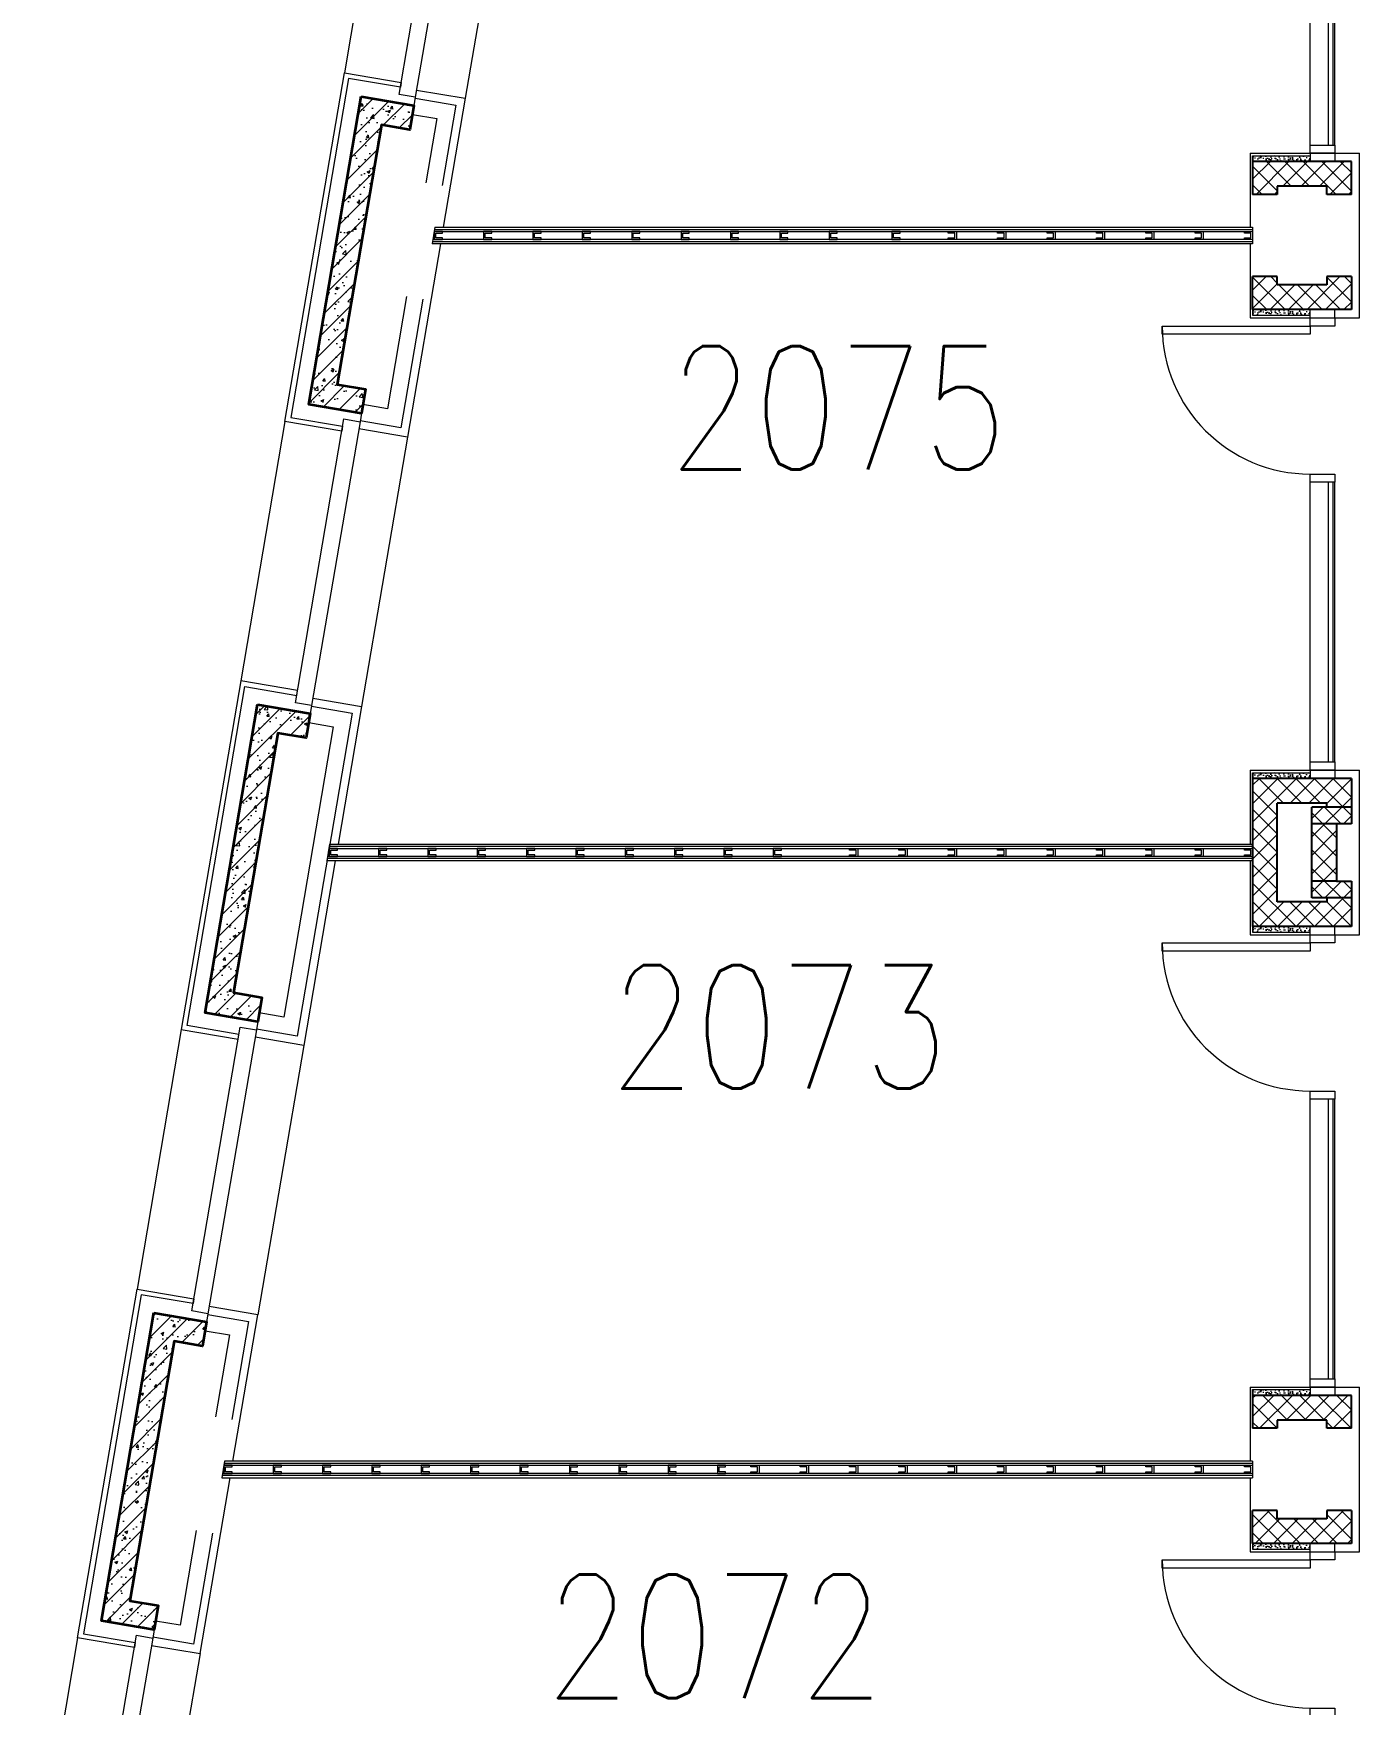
# Model space of a CAD drawing. Header units: inches. Extents: x 342932 to 557958, y 80625 to 242727.
# Drawn here: x 475221 to 483282, y 213247 to 223405 of the extents above; entities that cross this region are included whole.
import ezdxf
from ezdxf.enums import TextEntityAlignment as Align

# ---------------------------------------------------------------- set-up
doc = ezdxf.new("R2010")
doc.units = ezdxf.units.IN
doc.header["$MEASUREMENT"] = 0
for name, color, linetype, lineweight in [('First Floor$0$A-G250-G-Walls-Low-Level', 251, 'Continuous', 15), ('First Floor$0$A-G250-G-Walls-Precast-Concrete', 251, 'Continuous', 35), ('First Floor$0$A-G250-M-Walls-Blockwork', 7, 'Continuous', 25), ('First Floor$0$A-G250-M-Walls-Plasterboard-Partition', 7, 'Continuous', 9), ('First Floor$0$A-G252-H-Internal-Walls', 251, 'Continuous', 9), ('First Floor$0$A-G262-H-Precast-Panel', 251, 'Continuous', 5), ('First Floor$0$A-G312-M-Wall-Cladding-Panel', 7, 'Continuous', 9), ('First Floor$0$A-G312-M-Wall-Finish-Plaster', 7, 'Continuous', 15), ('First Floor$0$A-G321-M-Window', 251, 'Continuous', 9), ('First Floor$0$A-G322-M-Door', 251, 'Continuous', 15), ('First Floor$0$Z-Z001-S-Room-Name-Identification-250', 7, 'Continuous', 15)]:
    doc.layers.add(name, color=color, linetype=linetype, lineweight=lineweight)
doc.styles.add('First Floor$0$Tag-RomanS', font='romans.shx', dxfattribs={"width": 0.8})
pattern_1 = [(45, (361382.11, 239676.52), (-56.1266, 56.1266), [])]
pattern_2 = [(50, (361382.11, 239676.52), (182.18467, -15.93909), [19.05, -209.55]), (355, (361382.11, 239676.52), (-35.24283, 191.05664), [15.24, -167.64]), (100.451, (361397.3, 239675.2), (146.9425, 175.1167), [16.19, -178.09]), (46.1842, (361382.11, 239727.32), (271.07904, -42.04233), [28.575, -314.325]), (96.6356, (361404.7, 239723.82), (237.40423, 247.42556), [24.285, -267.135]), (351.184, (361382.1, 239727.32), (237.4046, 247.4251), [22.86, -251.46]), (21, (361407.51, 239714.62), (151.61488, -102.26552), [19.05, -209.55]), (326, (361407.51, 239714.62), (61.80203, 184.18797), [15.24, -167.64]), (71.4514, (361420.15, 239706.1), (213.4165, 81.92286), [16.19, -178.09]), (37.5, (361382.114, 239676.52), (3.088603, 84.55504), [0, -165.608, 0, -170.18, 0, -168.275]), (7.5, (361382.11, 239676.52), (66.81966, 100.180575), [0, -97.028, 0, -161.798, 0, -64.135]), (327.5, (361325.47, 239676.52), (135.590595, -5.728744), [0, -63.5, 0, -198.12, 0, -262.89]), (317.5, (361300.07, 239676.52), (148.12918, 25.42649), [0, -82.55, 0, -131.572, 0, -186.69])]
pattern_3 = [(45, (361382.11, 239676.52), (-56.1266, 56.1266), []), (135, (361382.11, 239676.52), (-56.1266, -56.1266), [])]

# ---------------------------------------------------------------- blocks, each defined once
blk = doc.blocks.new('First Floor$0$d12')
at = {"layer": 'First Floor$0$A-G321-M-Window', "elevation": 0}
blk.add_lwpolyline([(121790, -35700), (121790, -34000), (121760, -34000), (121760, -35700)], close=True, dxfattribs=at)
at = {"layer": 'First Floor$0$A-G322-M-Door'}
for p, q in [((121650, -35700, 0), (121650, -34000, 0)), ((121800, -35700, 0), (121800, -34000, 0))]:
    blk.add_line(p, q, dxfattribs=at)
at = {"layer": 'First Floor$0$A-G322-M-Door', "elevation": 0}
for points in [[(121650, -33000), (121800, -33000), (121800, -33050), (121650, -33050)], [(120750, -33100), (120750, -33050), (121650, -33050), (121650, -33100)], [(121650, -33950), (121800, -33950), (121800, -34000), (121650, -34000)], [(121650, -35700), (121800, -35700), (121800, -35750), (121650, -35750)]]:
    blk.add_lwpolyline(points, close=True, dxfattribs=at)
at = {"layer": 'First Floor$0$A-G322-M-Door'}
blk.add_arc((121650, -33050, 0), 900, 180, 270, dxfattribs=at)
blk = doc.blocks.new('First Floor$0$tag-roomname')
at = {"lineweight": 18, "ltscale": 0.01, "style": 'First Floor$0$Tag-RomanS', "width": 0.8}
blk.add_attdef('ROOM_NO_2', text='', height=3, dxfattribs=at).set_placement((0, 1.612), align=Align.MIDDLE_CENTER)
at = {"linetype": 'ByBlock', "lineweight": 15, "ltscale": 0.01, "style": 'First Floor$0$Tag-RomanS', "width": 0.8, "flags": 1}
for tag, p in [('ROOM_NAME_1', (0, -2.288)), ('ROOM_NAME_2', (0, -5.744))]:
    blk.add_attdef(tag, text='', height=2.5, dxfattribs=at).set_placement(p, align=Align.MIDDLE_CENTER)

msp = doc.modelspace()

# ---------------------------------------------------------------- hatches: boundary and pattern name
at = {"layer": 'First Floor$0$A-G252-H-Internal-Walls'}
h = msp.add_hatch(dxfattribs=at)
h.set_pattern_fill('AR-CONC', color=256, scale=0.3, angle=90, style=0)
h.set_pattern_definition([(140, (361382.114, 232170.52), (4.781726, 54.6554), [5.715, -62.865]), (85, (361382.114, 232170.52), (-57.316993, -10.572848), [4.572, -50.292]), (190.451, (361382.51, 232175.076), (-52.535006, 44.08275), [4.857, -53.427]), (136.1842, (361366.874, 232170.52), (12.6127, 81.323712), [8.5725, -94.2975]), (186.6356, (361367.925, 232177.3), (-74.227667, 71.22127), [7.2855, -80.1405]), (81.184, (361366.87, 232170.52), (-74.227535, 71.22138), [6.858, -75.438]), (111, (361370.684, 232178.14), (30.679656, 45.484464), [5.715, -62.865]), (56, (361370.684, 232178.14), (-55.25639, 18.540609), [4.572, -50.292]), (161.4514, (361373.24, 232181.93), (-24.576857, 64.024947), [4.857, -53.427]), (127.5, (361382.114, 232170.522), (-25.3665117, 0.926581), [0, -49.6824, 0, -51.054, 0, -50.4825]), (97.5, (361382.114, 232170.522), (-30.0541724, 20.045899), [0, -29.1084, 0, -48.5394, 0, -19.2405]), (57.5, (361382.114, 232153.53), (1.7186232, 40.6771786), [0, -19.05, 0, -59.436, 0, -78.867]), (47.5, (361382.114, 232145.91), (-7.627947, 44.438754), [0, -24.765, 0, -39.4716, 0, -56.007])])
h.paths.add_polyline_path([(482982.1, 222661.5), (482882.1, 222661.5), (482882.1, 222626.5), (482982.1, 222626.5)])
h.paths.add_polyline_path([(482882.1, 222661.5), (482632.1, 222661.5), (482632.1, 222626.5), (482882.1, 222626.5)])
h = msp.add_hatch(dxfattribs=at)
h.set_pattern_fill('ANSI37', color=256, scale=25, style=0)
h.set_pattern_definition(pattern_3)
h.paths.add_polyline_path([(483232.1, 222626.5), (483132.1, 222626.5), (483132.1, 222426.5), (483232.1, 222426.5)])
h.paths.add_polyline_path([(483132.1, 222626.5), (482882.1, 222626.5), (482882.1, 222476.5), (483082.1, 222476.5), (483082.1, 222426.5), (483132.1, 222426.5)])
h.paths.add_polyline_path([(482882.1, 222626.5), (482632.1, 222626.5), (482632.1, 222426.5), (482782.1, 222426.5), (482782.1, 222476.5), (482882.1, 222476.5)])
h.paths.add_polyline_path([(482882.1, 221876.5), (482782.1, 221876.5), (482782.1, 221926.5), (482632.1, 221926.5), (482632.1, 221726.5), (482882.1, 221726.5)])
h.paths.add_polyline_path([(483132.1, 221926.5), (483082.1, 221926.5), (483082.1, 221876.5), (482882.1, 221876.5), (482882.1, 221726.5), (483132.1, 221726.5)])
h.paths.add_polyline_path([(483232.1, 221926.5), (483132.1, 221926.5), (483132.1, 221726.5), (483232.1, 221726.5)])
h = msp.add_hatch(dxfattribs=at)
h.set_pattern_fill('AR-CONC', color=256, scale=0.3, angle=90, style=0)
h.set_pattern_definition([(140, (361382.114, 231235.52), (4.781726, 54.6554), [5.715, -62.865]), (85, (361382.114, 231235.52), (-57.316993, -10.572848), [4.572, -50.292]), (190.451, (361382.51, 231240.076), (-52.535006, 44.08275), [4.857, -53.427]), (136.1842, (361366.874, 231235.52), (12.6127, 81.323712), [8.5725, -94.2975]), (186.6356, (361367.925, 231242.3), (-74.227667, 71.22127), [7.2855, -80.1405]), (81.184, (361366.87, 231235.52), (-74.227535, 71.22138), [6.858, -75.438]), (111, (361370.684, 231243.14), (30.679656, 45.484464), [5.715, -62.865]), (56, (361370.684, 231243.14), (-55.25639, 18.540609), [4.572, -50.292]), (161.4514, (361373.24, 231246.93), (-24.576857, 64.024947), [4.857, -53.427]), (127.5, (361382.114, 231235.522), (-25.3665117, 0.926581), [0, -49.6824, 0, -51.054, 0, -50.4825]), (97.5, (361382.114, 231235.522), (-30.0541724, 20.045899), [0, -29.1084, 0, -48.5394, 0, -19.2405]), (57.5, (361382.114, 231218.53), (1.7186232, 40.6771786), [0, -19.05, 0, -59.436, 0, -78.867]), (47.5, (361382.114, 231210.91), (-7.627947, 44.438754), [0, -24.765, 0, -39.4716, 0, -56.007])])
h.paths.add_polyline_path([(482982.1, 221726.5), (482882.1, 221726.5), (482882.1, 221691.5), (482982.1, 221691.5)])
h.paths.add_polyline_path([(482882.1, 221726.5), (482632.1, 221726.5), (482632.1, 221691.5), (482882.1, 221691.5)])
h = msp.add_hatch(dxfattribs=at)
h.set_pattern_fill('AR-CONC', color=256, scale=0.3, angle=90, style=0)
h.set_pattern_definition([(140, (361382.114, 228420.52), (4.781726, 54.6554), [5.715, -62.865]), (85, (361382.114, 228420.52), (-57.316993, -10.572848), [4.572, -50.292]), (190.451, (361382.51, 228425.076), (-52.535006, 44.08275), [4.857, -53.427]), (136.1842, (361366.874, 228420.52), (12.6127, 81.323712), [8.5725, -94.2975]), (186.6356, (361367.925, 228427.3), (-74.227667, 71.22127), [7.2855, -80.1405]), (81.184, (361366.87, 228420.52), (-74.227535, 71.22138), [6.858, -75.438]), (111, (361370.684, 228428.14), (30.679656, 45.484464), [5.715, -62.865]), (56, (361370.684, 228428.14), (-55.25639, 18.540609), [4.572, -50.292]), (161.4514, (361373.24, 228431.93), (-24.576857, 64.024947), [4.857, -53.427]), (127.5, (361382.114, 228420.522), (-25.3665117, 0.926581), [0, -49.6824, 0, -51.054, 0, -50.4825]), (97.5, (361382.114, 228420.522), (-30.0541724, 20.045899), [0, -29.1084, 0, -48.5394, 0, -19.2405]), (57.5, (361382.114, 228403.53), (1.7186232, 40.6771786), [0, -19.05, 0, -59.436, 0, -78.867]), (47.5, (361382.114, 228395.91), (-7.627947, 44.438754), [0, -24.765, 0, -39.4716, 0, -56.007])])
h.paths.add_polyline_path([(482982.1, 218911.5), (482882.1, 218911.5), (482882.1, 218876.5), (482982.1, 218876.5)])
h.paths.add_polyline_path([(482882.1, 218911.5), (482632.1, 218911.5), (482632.1, 218876.5), (482882.1, 218876.5)])
h = msp.add_hatch(dxfattribs=at)
h.set_pattern_fill('ANSI37', color=256, scale=25, style=0)
h.set_pattern_definition([(45, (361382.11, 232176.52), (-56.1266, 56.1266), []), (135, (361382.11, 232176.52), (-56.1266, -56.1266), [])])
h.paths.add_polyline_path([(483232.1, 218876.5), (483132.1, 218876.5), (483132.1, 218701.5), (483232.1, 218701.5)])
h.paths.add_polyline_path([(483132.1, 218876.5), (482882.1, 218876.5), (482882.1, 218726.5), (483082.1, 218726.5), (483082.1, 218701.5), (483132.1, 218701.5)])
h.paths.add_polyline_path([(482882.1, 218876.5), (482632.1, 218876.5), (482632.1, 218176.5), (482782.1, 218176.5), (482782.1, 218726.5), (482882.1, 218726.5)])
h.paths.add_polyline_path([(482882.1, 218126.5), (482782.1, 218126.5), (482782.1, 218176.5), (482632.1, 218176.5), (482632.1, 217976.5), (482882.1, 217976.5)])
h.paths.add_polyline_path([(483232.1, 218151.5), (483132.1, 218151.5), (483132.1, 217976.5), (483232.1, 217976.5)])
h.paths.add_polyline_path([(483132.1, 218151.5), (483082.1, 218151.5), (483082.1, 218126.5), (482882.1, 218126.5), (482882.1, 217976.5), (483132.1, 217976.5)])
h.paths.add_polyline_path([(483132.1, 218251.5), (482992.1, 218251.5), (482992.1, 218176.5), (483132.1, 218176.5)])
h.paths.add_polyline_path([(483132.1, 218176.5), (482992.1, 218176.5), (482992.1, 218151.5), (483132.1, 218151.5)])
h.paths.add_polyline_path([(483232.1, 218176.5), (483132.1, 218176.5), (483132.1, 218151.5), (483232.1, 218151.5)])
h.paths.add_polyline_path([(483232.1, 218251.5), (483142.1, 218251.5), (483132.1, 218251.5), (483132.1, 218176.5), (483232.1, 218176.5)])
h.paths.add_polyline_path([(483132.1, 218601.5), (482992.1, 218601.5), (482992.1, 218251.5), (483132.1, 218251.5)])
h.paths.add_polyline_path([(483142.1, 218601.5), (483132.1, 218601.5), (483132.1, 218251.5), (483142.1, 218251.5)])
h.paths.add_polyline_path([(483232.1, 218701.5), (483132.1, 218701.5), (483132.1, 218601.5), (483142.1, 218601.5), (483232.1, 218601.5)])
h.paths.add_polyline_path([(483132.1, 218701.5), (482992.1, 218701.5), (482992.1, 218601.5), (483132.1, 218601.5)])
h = msp.add_hatch(dxfattribs=at)
h.set_pattern_fill('AR-CONC', color=256, scale=0.3, angle=90, style=0)
h.set_pattern_definition([(140, (361382.114, 227485.52), (4.781726, 54.6554), [5.715, -62.865]), (85, (361382.114, 227485.52), (-57.316993, -10.572848), [4.572, -50.292]), (190.451, (361382.51, 227490.076), (-52.535006, 44.08275), [4.857, -53.427]), (136.1842, (361366.874, 227485.52), (12.6127, 81.323712), [8.5725, -94.2975]), (186.6356, (361367.925, 227492.3), (-74.227667, 71.22127), [7.2855, -80.1405]), (81.184, (361366.87, 227485.52), (-74.227535, 71.22138), [6.858, -75.438]), (111, (361370.684, 227493.14), (30.679656, 45.484464), [5.715, -62.865]), (56, (361370.684, 227493.14), (-55.25639, 18.540609), [4.572, -50.292]), (161.4514, (361373.24, 227496.93), (-24.576857, 64.024947), [4.857, -53.427]), (127.5, (361382.114, 227485.522), (-25.3665117, 0.926581), [0, -49.6824, 0, -51.054, 0, -50.4825]), (97.5, (361382.114, 227485.522), (-30.0541724, 20.045899), [0, -29.1084, 0, -48.5394, 0, -19.2405]), (57.5, (361382.114, 227468.53), (1.7186232, 40.6771786), [0, -19.05, 0, -59.436, 0, -78.867]), (47.5, (361382.114, 227460.91), (-7.627947, 44.438754), [0, -24.765, 0, -39.4716, 0, -56.007])])
h.paths.add_polyline_path([(482982.1, 217976.5), (482882.1, 217976.5), (482882.1, 217941.5), (482982.1, 217941.5)])
h.paths.add_polyline_path([(482882.1, 217976.5), (482632.1, 217976.5), (482632.1, 217941.5), (482882.1, 217941.5)])
h = msp.add_hatch(dxfattribs=at)
h.set_pattern_fill('AR-CONC', color=256, scale=0.3, angle=90, style=0)
h.set_pattern_definition([(140, (361382.114, 224670.52), (4.781726, 54.6554), [5.715, -62.865]), (85, (361382.114, 224670.52), (-57.316993, -10.572848), [4.572, -50.292]), (190.451, (361382.51, 224675.076), (-52.535006, 44.08275), [4.857, -53.427]), (136.1842, (361366.874, 224670.52), (12.6127, 81.323712), [8.5725, -94.2975]), (186.6356, (361367.925, 224677.3), (-74.227667, 71.22127), [7.2855, -80.1405]), (81.184, (361366.87, 224670.52), (-74.227535, 71.22138), [6.858, -75.438]), (111, (361370.684, 224678.14), (30.679656, 45.484464), [5.715, -62.865]), (56, (361370.684, 224678.14), (-55.25639, 18.540609), [4.572, -50.292]), (161.4514, (361373.24, 224681.93), (-24.576857, 64.024947), [4.857, -53.427]), (127.5, (361382.114, 224670.522), (-25.3665117, 0.926581), [0, -49.6824, 0, -51.054, 0, -50.4825]), (97.5, (361382.114, 224670.522), (-30.0541724, 20.045899), [0, -29.1084, 0, -48.5394, 0, -19.2405]), (57.5, (361382.114, 224653.53), (1.7186232, 40.6771786), [0, -19.05, 0, -59.436, 0, -78.867]), (47.5, (361382.114, 224645.91), (-7.627947, 44.438754), [0, -24.765, 0, -39.4716, 0, -56.007])])
h.paths.add_polyline_path([(482982.1, 215161.5), (482882.1, 215161.5), (482882.1, 215126.5), (482982.1, 215126.5)])
h.paths.add_polyline_path([(482882.1, 215161.5), (482632.1, 215161.5), (482632.1, 215126.5), (482882.1, 215126.5)])
h = msp.add_hatch(dxfattribs=at)
h.set_pattern_fill('ANSI37', color=256, scale=25, style=0)
h.set_pattern_definition(pattern_3)
h.paths.add_polyline_path([(483232.1, 215126.5), (482882.1, 215126.5), (482882.1, 214976.5), (483082.1, 214976.5), (483082.1, 214926.5), (483232.1, 214926.5)])
h.paths.add_polyline_path([(482882.1, 215126.5), (482632.1, 215126.5), (482632.1, 214926.5), (482782.1, 214926.5), (482782.1, 214976.5), (482882.1, 214976.5)])
h.paths.add_polyline_path([(482882.1, 214376.5), (482782.1, 214376.5), (482782.1, 214426.5), (482632.1, 214426.5), (482632.1, 214226.5), (482882.1, 214226.5)])
h.paths.add_polyline_path([(483232.1, 214426.5), (483082.1, 214426.5), (483082.1, 214376.5), (482882.1, 214376.5), (482882.1, 214226.5), (483232.1, 214226.5)])
h = msp.add_hatch(dxfattribs=at)
h.set_pattern_fill('AR-CONC', color=256, scale=0.3, angle=90, style=0)
h.set_pattern_definition([(140, (361382.114, 223735.52), (4.781726, 54.6554), [5.715, -62.865]), (85, (361382.114, 223735.52), (-57.316993, -10.572848), [4.572, -50.292]), (190.451, (361382.51, 223740.076), (-52.535006, 44.08275), [4.857, -53.427]), (136.1842, (361366.874, 223735.52), (12.6127, 81.323712), [8.5725, -94.2975]), (186.6356, (361367.925, 223742.3), (-74.227667, 71.22127), [7.2855, -80.1405]), (81.184, (361366.87, 223735.52), (-74.227535, 71.22138), [6.858, -75.438]), (111, (361370.684, 223743.14), (30.679656, 45.484464), [5.715, -62.865]), (56, (361370.684, 223743.14), (-55.25639, 18.540609), [4.572, -50.292]), (161.4514, (361373.24, 223746.93), (-24.576857, 64.024947), [4.857, -53.427]), (127.5, (361382.114, 223735.522), (-25.3665117, 0.926581), [0, -49.6824, 0, -51.054, 0, -50.4825]), (97.5, (361382.114, 223735.522), (-30.0541724, 20.045899), [0, -29.1084, 0, -48.5394, 0, -19.2405]), (57.5, (361382.114, 223718.53), (1.7186232, 40.6771786), [0, -19.05, 0, -59.436, 0, -78.867]), (47.5, (361382.114, 223710.91), (-7.627947, 44.438754), [0, -24.765, 0, -39.4716, 0, -56.007])])
h.paths.add_polyline_path([(482982.1, 214226.5), (482882.1, 214226.5), (482882.1, 214191.5), (482982.1, 214191.5)])
h.paths.add_polyline_path([(482882.1, 214226.5), (482632.1, 214226.5), (482632.1, 214191.5), (482882.1, 214191.5)])
at = {"layer": 'First Floor$0$A-G262-H-Precast-Panel'}
h = msp.add_hatch(dxfattribs=at)
h.set_pattern_fill('ANSI31', color=256, scale=25, style=0)
h.set_pattern_definition(pattern_1)
h.paths.add_polyline_path([(477213.5, 223021.8), (477533.9, 222967.2), (477508.7, 222819.3), (477336.2, 222848.7), (477067.4, 221271.5), (477239.9, 221242.1), (477214.7, 221094.2), (476894.3, 221148.8)])
h = msp.add_hatch(dxfattribs=at)
h.set_pattern_fill('AR-CONC', color=256, style=0)
h.set_pattern_definition(pattern_2)
h.paths.add_polyline_path([(477213.5, 223021.8), (477533.9, 222967.2), (477508.7, 222819.3), (477336.2, 222848.7), (477067.4, 221271.5), (477239.9, 221242.1), (477214.7, 221094.2), (476894.3, 221148.8)])
h = msp.add_hatch(dxfattribs=at)
h.set_pattern_fill('ANSI31', color=256, scale=25, style=0)
h.set_pattern_definition(pattern_1)
h.paths.add_polyline_path([(476583.4, 219325.1), (476903.8, 219270.5), (476878.6, 219122.6), (476706.1, 219152), (476437.2, 217574.8), (476609.8, 217545.4), (476584.6, 217397.5), (476264.2, 217452.1)])
h = msp.add_hatch(dxfattribs=at)
h.set_pattern_fill('AR-CONC', color=256, style=0)
h.set_pattern_definition(pattern_2)
h.paths.add_polyline_path([(476583.4, 219325.1), (476903.8, 219270.5), (476878.6, 219122.6), (476706.1, 219152), (476437.2, 217574.8), (476609.8, 217545.4), (476584.6, 217397.5), (476264.2, 217452.1)])
h = msp.add_hatch(dxfattribs=at)
h.set_pattern_fill('ANSI31', color=256, scale=25, style=0)
h.set_pattern_definition(pattern_1)
h.paths.add_polyline_path([(475953.3, 215628.4), (476273.7, 215573.8), (476248.5, 215425.9), (476076, 215455.3), (475807.1, 213878.1), (475979.6, 213848.7), (475954.4, 213700.8), (475634.1, 213755.4)])
h = msp.add_hatch(dxfattribs=at)
h.set_pattern_fill('AR-CONC', color=256, style=0)
h.set_pattern_definition(pattern_2)
h.paths.add_polyline_path([(475953.3, 215628.4), (476273.7, 215573.8), (476248.5, 215425.9), (476076, 215455.3), (475807.1, 213878.1), (475979.6, 213848.7), (475954.4, 213700.8), (475634.1, 213755.4)])

# ---------------------------------------------------------------- linework, layer by layer
at = {"layer": 'First Floor$0$A-G250-G-Walls-Low-Level'}
for p, q in [((477380.2, 224743.3), (477111.3, 223166, 0)), ((478124.6, 224646.8), (477845.6, 223010.4, 0)), ((476750.1, 221046.6, 0), (476481.2, 219469.3, 0)), ((477494.4, 220950.1, 0), (477215.5, 219313.7, 0)), ((476119.9, 217349.9, 0), (475851.1, 215772.6, 0)), ((476864.3, 217253.4, 0), (476585.4, 215617, 0)), ((475489.8, 213653.2, 0), (475221, 212076, 0)), ((476234.2, 213556.8, 0), (475955.3, 211920.4, 0))]:
    msp.add_line(p, q, dxfattribs=at)
at = {"layer": 'First Floor$0$A-G250-G-Walls-Precast-Concrete', "elevation": 0}
for points in [[(477213.5, 223021.8), (477533.9, 222967.2), (477508.7, 222819.3), (477336.2, 222848.7), (477067.4, 221271.5), (477239.9, 221242.1), (477214.7, 221094.2), (476894.3, 221148.8), (477213.5, 223021.8)], [(476583.4, 219325.1), (476903.8, 219270.5), (476878.6, 219122.6), (476706.1, 219152), (476437.2, 217574.8), (476609.8, 217545.4), (476584.6, 217397.5), (476264.2, 217452.1), (476583.4, 219325.1)], [(475953.3, 215628.4), (476273.7, 215573.8), (476248.5, 215425.9), (476076, 215455.3), (475807.1, 213878.1), (475979.6, 213848.7), (475954.4, 213700.8), (475634.1, 213755.4), (475953.3, 215628.4)]]:
    msp.add_lwpolyline(points, dxfattribs=at)
at = {"layer": 'First Floor$0$A-G250-M-Walls-Blockwork'}
for p, q in [((482632.1, 222626.5, 0), (482632.1, 222426.5)), ((483232.1, 222626.5, 0), (482632.1, 222626.5, 0)), ((483232.1, 222426.5), (483232.1, 222626.5, 0)), ((483082.1, 222476.5, 0), (482782.1, 222476.5, 0)), ((482782.1, 222476.5, 0), (482782.1, 222426.5)), ((483082.1, 222426.5), (483082.1, 222476.5, 0)), ((482782.1, 222426.5), (482632.1, 222426.5)), ((483232.1, 222426.5), (483082.1, 222426.5)), ((482632.1, 221726.5, 0), (482632.1, 221926.5)), ((482782.1, 221926.5), (482632.1, 221926.5)), ((482782.1, 221876.5, 0), (482782.1, 221926.5)), ((483082.1, 221876.5, 0), (482782.1, 221876.5, 0)), ((483082.1, 221926.5), (483082.1, 221876.5, 0)), ((483232.1, 221926.5), (483082.1, 221926.5)), ((483232.1, 221926.5), (483232.1, 221726.5, 0)), ((483232.1, 221726.5, 0), (482632.1, 221726.5, 0)), ((483232.1, 218876.5, 0), (482632.1, 218876.5, 0)), ((482632.1, 218876.5, 0), (482632.1, 217976.5, 0)), ((483232.1, 218876.5, 0), (483232.1, 218601.5, 0)), ((483082.1, 218726.5, 0), (482782.1, 218726.5, 0)), ((482782.1, 218126.5, 0), (482782.1, 218726.5, 0)), ((482992.1, 218151.5, 0), (482992.1, 218701.5, 0)), ((483232.1, 218701.5, 0), (482992.1, 218701.5, 0)), ((483082.1, 218701.5), (483082.1, 218726.5, 0)), ((483142.1, 218601.5, 0), (482992.1, 218601.5, 0)), ((483142.1, 218251.5, 0), (482992.1, 218251.5, 0)), ((483232.1, 218251.5, 0), (483232.1, 217976.5, 0)), ((483082.1, 218126.5, 0), (482782.1, 218126.5, 0)), ((483232.1, 218151.5, 0), (482992.1, 218151.5, 0)), ((483082.1, 218151.5), (483082.1, 218126.5, 0)), ((483232.1, 217976.5, 0), (482632.1, 217976.5, 0)), ((482632.1, 215126.5, 0), (482632.1, 214926.5)), ((483232.1, 215126.5, 0), (482632.1, 215126.5, 0)), ((483232.1, 214926.5), (483232.1, 215126.5, 0)), ((483082.1, 214976.5, 0), (482782.1, 214976.5, 0)), ((482782.1, 214976.5, 0), (482782.1, 214926.5)), ((483082.1, 214926.5), (483082.1, 214976.5, 0)), ((482782.1, 214926.5), (482632.1, 214926.5)), ((483232.1, 214926.5), (483082.1, 214926.5)), ((482632.1, 214226.5, 0), (482632.1, 214426.5)), ((482782.1, 214426.5), (482632.1, 214426.5)), ((482782.1, 214376.5, 0), (482782.1, 214426.5)), ((483082.1, 214426.5), (483082.1, 214376.5, 0)), ((483232.1, 214426.5), (483082.1, 214426.5)), ((483232.1, 214426.5), (483232.1, 214226.5, 0)), ((483082.1, 214376.5, 0), (482782.1, 214376.5, 0)), ((483232.1, 214226.5, 0), (482632.1, 214226.5, 0))]:
    msp.add_line(p, q, dxfattribs=at)
at = {"layer": 'First Floor$0$A-G250-M-Walls-Blockwork', "elevation": 0}
msp.add_lwpolyline([(483232.1, 218601.5), (483142.1, 218601.5), (483142.1, 218251.5), (483232.1, 218251.5)], dxfattribs=at)
at = {"layer": 'First Floor$0$A-G250-M-Walls-Plasterboard-Partition'}
for p, q in [((477661.8, 222226.5, 0), (477644.8, 222126.5, 0)), ((482632.1, 222151.5, 0), (477649.1, 222151.5, 0)), ((477657.5, 222201.5, 0), (482632.1, 222201.5, 0)), ((477659.7, 222214, 0), (482632.1, 222214, 0)), ((477661.8, 222226.5, 0), (482632.1, 222226.5, 0)), ((482632.1, 222226.5, 0), (482632.1, 222126.5, 0)), ((482632.1, 222126.5, 0), (477644.8, 222126.5, 0)), ((482632.1, 222139, 0), (477646.9, 222139, 0)), ((477005.6, 218376.5, 0), (477022.6, 218476.5, 0)), ((482632.1, 218389, 0), (477007.8, 218389, 0)), ((482632.1, 218401.5, 0), (477009.9, 218401.5, 0)), ((477018.4, 218451.5, 0), (482632.1, 218451.5, 0)), ((477020.5, 218464, 0), (482632.1, 218464, 0)), ((477022.6, 218476.5, 0), (482632.1, 218476.5, 0)), ((482632.1, 218476.5, 0), (482632.1, 218376.5, 0)), ((482632.1, 218376.5, 0), (477005.6, 218376.5, 0)), ((476383.4, 214726.5), (476366.5, 214626.5)), ((482632.1, 214639), (476368, 214639)), ((482632.1, 214651.5), (476370.1, 214651.5)), ((476378.6, 214701.5), (482632.1, 214701.5)), ((476380.7, 214714), (482632.1, 214714)), ((482632.1, 214726.5), (476383.4, 214726.5)), ((482632.1, 214726.5), (482632.1, 214626.5)), ((476366.5, 214626.5), (482632.1, 214626.5))]:
    msp.add_line(p, q, dxfattribs=at)
at = {"layer": 'First Floor$0$A-G250-M-Walls-Plasterboard-Partition', "elevation": 0}
for points in [[(477657.5, 222201.5), (477657.5, 222151.5), (477707.5, 222151.5), (477707.5, 222161.5), (477667.5, 222161.5), (477667.5, 222191.5), (477707.5, 222191.5), (477707.5, 222201.5)], [(477957.5, 222201.5), (477957.5, 222151.5), (478007.5, 222151.5), (478007.5, 222161.5), (477967.5, 222161.5), (477967.5, 222191.5), (478007.5, 222191.5), (478007.5, 222201.5)], [(478257.5, 222201.5), (478257.5, 222151.5), (478307.5, 222151.5), (478307.5, 222161.5), (478267.5, 222161.5), (478267.5, 222191.5), (478307.5, 222191.5), (478307.5, 222201.5)], [(478557.5, 222201.5), (478557.5, 222151.5), (478607.5, 222151.5), (478607.5, 222161.5), (478567.5, 222161.5), (478567.5, 222191.5), (478607.5, 222191.5), (478607.5, 222201.5)], [(478857.5, 222201.5), (478857.5, 222151.5), (478907.5, 222151.5), (478907.5, 222161.5), (478867.5, 222161.5), (478867.5, 222191.5), (478907.5, 222191.5), (478907.5, 222201.5)], [(479157.5, 222201.5), (479157.5, 222151.5), (479207.5, 222151.5), (479207.5, 222161.5), (479167.5, 222161.5), (479167.5, 222191.5), (479207.5, 222191.5), (479207.5, 222201.5)], [(479457.5, 222201.5), (479457.5, 222151.5), (479507.5, 222151.5), (479507.5, 222161.5), (479467.5, 222161.5), (479467.5, 222191.5), (479507.5, 222191.5), (479507.5, 222201.5)], [(479757.5, 222201.5), (479757.5, 222151.5), (479807.5, 222151.5), (479807.5, 222161.5), (479767.5, 222161.5), (479767.5, 222191.5), (479807.5, 222191.5), (479807.5, 222201.5)], [(480057.5, 222201.5), (480057.5, 222151.5), (480107.5, 222151.5), (480107.5, 222161.5), (480067.5, 222161.5), (480067.5, 222191.5), (480107.5, 222191.5), (480107.5, 222201.5)], [(480439.4, 222201.5), (480439.4, 222151.5), (480489.4, 222151.5), (480489.4, 222161.5), (480449.4, 222161.5), (480449.4, 222191.5), (480489.4, 222191.5), (480489.4, 222201.5)], [(480832.1, 222201.5), (480832.1, 222151.5), (480782.1, 222151.5), (480782.1, 222161.5), (480822.1, 222161.5), (480822.1, 222191.5), (480782.1, 222191.5), (480782.1, 222201.5)], [(481132.1, 222201.5), (481132.1, 222151.5), (481082.1, 222151.5), (481082.1, 222161.5), (481122.1, 222161.5), (481122.1, 222191.5), (481082.1, 222191.5), (481082.1, 222201.5)], [(481432.1, 222201.5), (481432.1, 222151.5), (481382.1, 222151.5), (481382.1, 222161.5), (481422.1, 222161.5), (481422.1, 222191.5), (481382.1, 222191.5), (481382.1, 222201.5)], [(481732.1, 222201.5), (481732.1, 222151.5), (481682.1, 222151.5), (481682.1, 222161.5), (481722.1, 222161.5), (481722.1, 222191.5), (481682.1, 222191.5), (481682.1, 222201.5)], [(482032.1, 222201.5), (482032.1, 222151.5), (481982.1, 222151.5), (481982.1, 222161.5), (482022.1, 222161.5), (482022.1, 222191.5), (481982.1, 222191.5), (481982.1, 222201.5)], [(482332.1, 222201.5), (482332.1, 222151.5), (482282.1, 222151.5), (482282.1, 222161.5), (482322.1, 222161.5), (482322.1, 222191.5), (482282.1, 222191.5), (482282.1, 222201.5)], [(482632.1, 222201.5), (482632.1, 222151.5), (482582.1, 222151.5), (482582.1, 222161.5), (482622.1, 222161.5), (482622.1, 222191.5), (482582.1, 222191.5), (482582.1, 222201.5)], [(477018.4, 218451.5), (477018.4, 218401.5), (477068.4, 218401.5), (477068.4, 218411.5), (477028.4, 218411.5), (477028.4, 218441.5), (477068.4, 218441.5), (477068.4, 218451.5)], [(477318.4, 218451.5), (477318.4, 218401.5), (477368.4, 218401.5), (477368.4, 218411.5), (477328.4, 218411.5), (477328.4, 218441.5), (477368.4, 218441.5), (477368.4, 218451.5)], [(477618.4, 218451.5), (477618.4, 218401.5), (477668.4, 218401.5), (477668.4, 218411.5), (477628.4, 218411.5), (477628.4, 218441.5), (477668.4, 218441.5), (477668.4, 218451.5)], [(477918.4, 218451.5), (477918.4, 218401.5), (477968.4, 218401.5), (477968.4, 218411.5), (477928.4, 218411.5), (477928.4, 218441.5), (477968.4, 218441.5), (477968.4, 218451.5)], [(478218.4, 218451.5), (478218.4, 218401.5), (478268.4, 218401.5), (478268.4, 218411.5), (478228.4, 218411.5), (478228.4, 218441.5), (478268.4, 218441.5), (478268.4, 218451.5)], [(478518.4, 218451.5), (478518.4, 218401.5), (478568.4, 218401.5), (478568.4, 218411.5), (478528.4, 218411.5), (478528.4, 218441.5), (478568.4, 218441.5), (478568.4, 218451.5)], [(478818.4, 218451.5), (478818.4, 218401.5), (478868.4, 218401.5), (478868.4, 218411.5), (478828.4, 218411.5), (478828.4, 218441.5), (478868.4, 218441.5), (478868.4, 218451.5)], [(479118.4, 218451.5), (479118.4, 218401.5), (479168.4, 218401.5), (479168.4, 218411.5), (479128.4, 218411.5), (479128.4, 218441.5), (479168.4, 218441.5), (479168.4, 218451.5)], [(479418.4, 218451.5), (479418.4, 218401.5), (479468.4, 218401.5), (479468.4, 218411.5), (479428.4, 218411.5), (479428.4, 218441.5), (479468.4, 218441.5), (479468.4, 218451.5)], [(479718.4, 218451.5), (479718.4, 218401.5), (479768.4, 218401.5), (479768.4, 218411.5), (479728.4, 218411.5), (479728.4, 218441.5), (479768.4, 218441.5), (479768.4, 218451.5)], [(480232.1, 218451.5), (480232.1, 218401.5), (480182.1, 218401.5), (480182.1, 218411.5), (480222.1, 218411.5), (480222.1, 218441.5), (480182.1, 218441.5), (480182.1, 218451.5)], [(480532.1, 218451.5), (480532.1, 218401.5), (480482.1, 218401.5), (480482.1, 218411.5), (480522.1, 218411.5), (480522.1, 218441.5), (480482.1, 218441.5), (480482.1, 218451.5)], [(480832.1, 218451.5), (480832.1, 218401.5), (480782.1, 218401.5), (480782.1, 218411.5), (480822.1, 218411.5), (480822.1, 218441.5), (480782.1, 218441.5), (480782.1, 218451.5)], [(481132.1, 218451.5), (481132.1, 218401.5), (481082.1, 218401.5), (481082.1, 218411.5), (481122.1, 218411.5), (481122.1, 218441.5), (481082.1, 218441.5), (481082.1, 218451.5)], [(481432.1, 218451.5), (481432.1, 218401.5), (481382.1, 218401.5), (481382.1, 218411.5), (481422.1, 218411.5), (481422.1, 218441.5), (481382.1, 218441.5), (481382.1, 218451.5)], [(481732.1, 218451.5), (481732.1, 218401.5), (481682.1, 218401.5), (481682.1, 218411.5), (481722.1, 218411.5), (481722.1, 218441.5), (481682.1, 218441.5), (481682.1, 218451.5)], [(482032.1, 218451.5), (482032.1, 218401.5), (481982.1, 218401.5), (481982.1, 218411.5), (482022.1, 218411.5), (482022.1, 218441.5), (481982.1, 218441.5), (481982.1, 218451.5)], [(482332.1, 218451.5), (482332.1, 218401.5), (482282.1, 218401.5), (482282.1, 218411.5), (482322.1, 218411.5), (482322.1, 218441.5), (482282.1, 218441.5), (482282.1, 218451.5)], [(482632.1, 218451.5), (482632.1, 218401.5), (482582.1, 218401.5), (482582.1, 218411.5), (482622.1, 218411.5), (482622.1, 218441.5), (482582.1, 218441.5), (482582.1, 218451.5)], [(476378.6, 214701.5), (476378.6, 214651.5), (476428.6, 214651.5), (476428.6, 214661.5), (476388.6, 214661.5), (476388.6, 214691.5), (476428.6, 214691.5), (476428.6, 214701.5)], [(476678.6, 214701.5), (476678.6, 214651.5), (476728.6, 214651.5), (476728.6, 214661.5), (476688.6, 214661.5), (476688.6, 214691.5), (476728.6, 214691.5), (476728.6, 214701.5)], [(476978.6, 214701.5), (476978.6, 214651.5), (477028.6, 214651.5), (477028.6, 214661.5), (476988.6, 214661.5), (476988.6, 214691.5), (477028.6, 214691.5), (477028.6, 214701.5)], [(477278.6, 214701.5), (477278.6, 214651.5), (477328.6, 214651.5), (477328.6, 214661.5), (477288.6, 214661.5), (477288.6, 214691.5), (477328.6, 214691.5), (477328.6, 214701.5)], [(477578.6, 214701.5), (477578.6, 214651.5), (477628.6, 214651.5), (477628.6, 214661.5), (477588.6, 214661.5), (477588.6, 214691.5), (477628.6, 214691.5), (477628.6, 214701.5)], [(477878.6, 214701.5), (477878.6, 214651.5), (477928.6, 214651.5), (477928.6, 214661.5), (477888.6, 214661.5), (477888.6, 214691.5), (477928.6, 214691.5), (477928.6, 214701.5)], [(478178.6, 214701.5), (478178.6, 214651.5), (478228.6, 214651.5), (478228.6, 214661.5), (478188.6, 214661.5), (478188.6, 214691.5), (478228.6, 214691.5), (478228.6, 214701.5)], [(478478.6, 214701.5), (478478.6, 214651.5), (478528.6, 214651.5), (478528.6, 214661.5), (478488.6, 214661.5), (478488.6, 214691.5), (478528.6, 214691.5), (478528.6, 214701.5)], [(478778.6, 214701.5), (478778.6, 214651.5), (478828.6, 214651.5), (478828.6, 214661.5), (478788.6, 214661.5), (478788.6, 214691.5), (478828.6, 214691.5), (478828.6, 214701.5)], [(479078.6, 214701.5), (479078.6, 214651.5), (479128.6, 214651.5), (479128.6, 214661.5), (479088.6, 214661.5), (479088.6, 214691.5), (479128.6, 214691.5), (479128.6, 214701.5)], [(479378.6, 214701.5), (479378.6, 214651.5), (479428.6, 214651.5), (479428.6, 214661.5), (479388.6, 214661.5), (479388.6, 214691.5), (479428.6, 214691.5), (479428.6, 214701.5)]]:
    msp.add_lwpolyline(points, close=True, dxfattribs=at)
at = {"layer": 'First Floor$0$A-G250-M-Walls-Plasterboard-Partition'}
for points in [[(479632.1, 214701.5), (479632.1, 214651.5), (479582.1, 214651.5), (479582.1, 214661.5), (479622.1, 214661.5), (479622.1, 214691.5), (479582.1, 214691.5), (479582.1, 214701.5)], [(479932.1, 214701.5), (479932.1, 214651.5), (479882.1, 214651.5), (479882.1, 214661.5), (479922.1, 214661.5), (479922.1, 214691.5), (479882.1, 214691.5), (479882.1, 214701.5)], [(480232.1, 214701.5), (480232.1, 214651.5), (480182.1, 214651.5), (480182.1, 214661.5), (480222.1, 214661.5), (480222.1, 214691.5), (480182.1, 214691.5), (480182.1, 214701.5)], [(480532.1, 214701.5), (480532.1, 214651.5), (480482.1, 214651.5), (480482.1, 214661.5), (480522.1, 214661.5), (480522.1, 214691.5), (480482.1, 214691.5), (480482.1, 214701.5)], [(480832.1, 214701.5), (480832.1, 214651.5), (480782.1, 214651.5), (480782.1, 214661.5), (480822.1, 214661.5), (480822.1, 214691.5), (480782.1, 214691.5), (480782.1, 214701.5)], [(481132.1, 214701.5), (481132.1, 214651.5), (481082.1, 214651.5), (481082.1, 214661.5), (481122.1, 214661.5), (481122.1, 214691.5), (481082.1, 214691.5), (481082.1, 214701.5)], [(481432.1, 214701.5), (481432.1, 214651.5), (481382.1, 214651.5), (481382.1, 214661.5), (481422.1, 214661.5), (481422.1, 214691.5), (481382.1, 214691.5), (481382.1, 214701.5)], [(481732.1, 214701.5), (481732.1, 214651.5), (481682.1, 214651.5), (481682.1, 214661.5), (481722.1, 214661.5), (481722.1, 214691.5), (481682.1, 214691.5), (481682.1, 214701.5)], [(482032.1, 214701.5), (482032.1, 214651.5), (481982.1, 214651.5), (481982.1, 214661.5), (482022.1, 214661.5), (482022.1, 214691.5), (481982.1, 214691.5), (481982.1, 214701.5)], [(482332.1, 214701.5), (482332.1, 214651.5), (482282.1, 214651.5), (482282.1, 214661.5), (482322.1, 214661.5), (482322.1, 214691.5), (482282.1, 214691.5), (482282.1, 214701.5)], [(482632.1, 214701.5), (482632.1, 214651.5), (482582.1, 214651.5), (482582.1, 214661.5), (482622.1, 214661.5), (482622.1, 214691.5), (482582.1, 214691.5), (482582.1, 214701.5)]]:
    msp.add_lwpolyline(points, close=True, dxfattribs=at)
at = {"layer": 'First Floor$0$A-G312-M-Wall-Cladding-Panel', "elevation": 0}
for points in [[(477451.3, 223077.6), (477135.9, 223131.4), (476784.7, 221071.1), (477100.1, 221017.3), (477095.1, 220987.8), (476750.1, 221046.6), (477111.3, 223166), (477456.4, 223107.2)], [(476470, 217320.7), (476154.6, 217374.4), (476505.7, 219434.7), (476821.2, 219380.9), (476826.2, 219410.5), (476481.2, 219469.3), (476119.9, 217349.9), (476465, 217291.1)]]:
    msp.add_lwpolyline(points, close=True, dxfattribs=at)
msp.add_lwpolyline([(475834.9, 213594.4), (475489.8, 213653.2), (475851.1, 215772.6), (476196.1, 215713.8), (476191.1, 215684.3), (475875.6, 215738), (475524.4, 213677.7), (475839.9, 213624), (475834.9, 213594.4)], dxfattribs=at)
at = {"layer": 'First Floor$0$A-G312-M-Wall-Finish-Plaster'}
for p, q in [((477549.9, 223060.8, 0), (477845.6, 223010.4, 0)), ((477845.6, 223010.4, 0), (477712, 222226.5, 0)), ((482617.1, 222676.5, 0), (482617.1, 222226.5, 0)), ((482617.1, 222676.5, 0), (483282.1, 222676.5, 0)), ((482632.1, 222626.5, 0), (482632.1, 222661.5, 0)), ((482632.1, 222661.5, 0), (482982.1, 222661.5, 0)), ((482982.1, 222676.5, 0), (482982.1, 222626.5, 0)), ((483132.1, 222676.5, 0), (483132.1, 222626.5, 0)), ((483282.1, 221676.5, 0), (483282.1, 222676.5, 0)), ((477695, 222126.5, 0), (477494.4, 220950.1, 0)), ((482617.1, 222126.5, 0), (482617.1, 221676.5, 0)), ((482617.1, 221676.5, 0), (483282.1, 221676.5, 0)), ((482632.1, 221726.5, 0), (482632.1, 221691.5, 0)), ((482632.1, 221691.5, 0), (482982.1, 221691.5, 0)), ((482982.1, 221676.5, 0), (482982.1, 221726.5, 0)), ((483132.1, 221676.5, 0), (483132.1, 221726.5, 0)), ((477494.4, 220950.1, 0), (477198.7, 221000.5, 0)), ((476919.8, 219364.1, 0), (477215.5, 219313.7, 0)), ((477215.5, 219313.7, 0), (477072.8, 218476.5, 0)), ((482617.1, 218926.5, 0), (482617.1, 218476.5, 0)), ((482617.1, 218926.5, 0), (483282.1, 218926.5, 0)), ((482632.1, 218911.5, 0), (482982.1, 218911.5, 0)), ((482632.1, 218876.5, 0), (482632.1, 218911.5, 0)), ((482982.1, 218926.5, 0), (482982.1, 218876.5, 0)), ((483132.1, 218926.5, 0), (483132.1, 218876.5, 0)), ((483282.1, 217926.5, 0), (483282.1, 218926.5, 0)), ((477055.8, 218376.5, 0), (476864.3, 217253.4, 0)), ((482617.1, 218376.5, 0), (482617.1, 217926.5, 0)), ((482617.1, 217926.5, 0), (483282.1, 217926.5, 0)), ((482632.1, 217976.5, 0), (482632.1, 217941.5, 0)), ((482632.1, 217941.5, 0), (482982.1, 217941.5, 0)), ((482982.1, 217926.5, 0), (482982.1, 217976.5, 0)), ((483132.1, 217926.5, 0), (483132.1, 217976.5, 0)), ((476864.3, 217253.4, 0), (476568.6, 217303.9, 0)), ((476585.4, 215617), (476289.7, 215667.5)), ((476433.6, 214726.5), (476585.4, 215617)), ((482617.1, 215176.5, 0), (482617.1, 214726.5, 0)), ((482617.1, 215176.5, 0), (483282.1, 215176.5, 0)), ((482632.1, 215126.5, 0), (482632.1, 215161.5, 0)), ((482632.1, 215161.5, 0), (482982.1, 215161.5, 0)), ((482982.1, 215176.5, 0), (482982.1, 215126.5, 0)), ((483132.1, 215176.5, 0), (483132.1, 215126.5, 0)), ((483282.1, 214176.5, 0), (483282.1, 215176.5, 0)), ((476234.2, 213556.8), (476416.6, 214626.5)), ((482617.1, 214626.5, 0), (482617.1, 214176.5, 0)), ((482632.1, 214226.5, 0), (482632.1, 214191.5, 0)), ((482982.1, 214176.5, 0), (482982.1, 214226.5, 0)), ((483132.1, 214176.5, 0), (483132.1, 214226.5, 0)), ((482617.1, 214176.5, 0), (483282.1, 214176.5, 0)), ((482632.1, 214191.5, 0), (482982.1, 214191.5, 0)), ((475938.5, 213607.2), (476234.2, 213556.8))]:
    msp.add_line(p, q, dxfattribs=at)
at = {"layer": 'First Floor$0$A-G312-M-Wall-Finish-Plaster', "elevation": 0}
for points in [[(477542.3, 223016.5), (477524.7, 222913), (477672.7, 222887.7), (477606.2, 222496.2)], [(477542.3, 223016.5), (477541.5, 223011.5), (477788, 222969.5), (477704.8, 222479.5)], [(477489, 221806.1), (477372.9, 221123), (477223.9, 221148.4), (477206.3, 221044.9)], [(477587.5, 221789.4), (477454.8, 221007.6), (477207.1, 221049.8), (477206.3, 221044.9)], [(476912.2, 219319.8), (476911.4, 219314.8), (477157.9, 219272.8), (476824.7, 217310.9), (476577, 217353.1), (476576.2, 217348.2)], [(476912.2, 219319.8), (476894.6, 219216.3), (477042.5, 219191), (476742.8, 217426.3), (476593.8, 217451.7), (476576.2, 217348.2)], [(476282.1, 215623.1), (476264.5, 215519.6), (476412.4, 215494.4), (476327.8, 214996.2)], [(476282.1, 215623.1), (476281.3, 215618.2), (476527.7, 215576.2), (476426.4, 214979.5)], [(476210.6, 214306.1), (476112.7, 213729.6), (475963.7, 213755), (475946, 213651.5)], [(476309.2, 214289.4), (476194.5, 213614.2), (475946.9, 213656.5), (475946, 213651.5)]]:
    msp.add_lwpolyline(points, dxfattribs=at)
at = {"layer": 'First Floor$0$A-G321-M-Window', "elevation": 0}
for points in [[(477836.4, 224741.6), (477542.3, 223016.5), (477443.8, 223033.3), (477737.8, 224758.4)], [(477206.3, 221044.9), (476912.2, 219319.8), (476813.6, 219336.6), (477107.7, 221061.7)], [(476576.2, 217348.2), (476282.1, 215623.1), (476183.5, 215639.9), (476477.6, 217365)], [(475946, 213651.5), (475652, 211926.4), (475553.4, 211943.2), (475847.5, 213668.3)]]:
    msp.add_lwpolyline(points, close=True, dxfattribs=at)

# ---------------------------------------------------------------- block references
at = {"layer": 'First Floor$0$A-G322-M-Door'}
for p in [(361332.1, 258426.5), (361332.1, 254676.5), (361332.1, 250926.5), (361332.1, 247176.5)]:
    msp.add_blockref('First Floor$0$d12', p, dxfattribs=at)
at = {"layer": 'First Floor$0$Z-Z001-S-Room-Name-Identification-250'}
ref = msp.add_blockref('First Floor$0$tag-roomname', (480112.6, 220726.6, 0), dxfattribs=dict(at, xscale=250, yscale=250, zscale=250))
ref.add_attrib('ROOM_NO_2', '2075', dxfattribs={"layer": '0', "lineweight": 18, "ltscale": 0.01, "height": 750, "style": 'First Floor$0$Tag-RomanS', "width": 0.8}).set_placement((480112.6, 221129.5, 0), align=Align.MIDDLE_CENTER)
ref = msp.add_blockref('First Floor$0$tag-roomname', (479753.1, 216963.8, 0), dxfattribs=dict(at, xscale=250, yscale=250, zscale=250))
ref.add_attrib('ROOM_NO_2', '2073', dxfattribs={"layer": '0', "lineweight": 18, "ltscale": 0.01, "height": 750, "style": 'First Floor$0$Tag-RomanS', "width": 0.8}).set_placement((479753.1, 217366.8, 0), align=Align.MIDDLE_CENTER)
ref = msp.add_blockref('First Floor$0$tag-roomname', (479361.4, 213259.1), dxfattribs=dict(at, xscale=250, yscale=250, zscale=250))
ref.add_attrib('ROOM_NO_2', '2072', dxfattribs={"layer": '0', "lineweight": 18, "ltscale": 0.01, "height": 750, "style": 'First Floor$0$Tag-RomanS', "width": 0.8}).set_placement((479361.4, 213662), align=Align.MIDDLE_CENTER)

doc.saveas('drawing.dxf')
